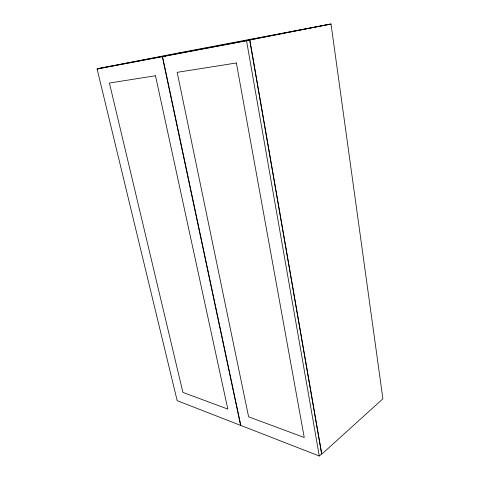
<?xml version="1.0" encoding="UTF-8"?>
<svg xmlns="http://www.w3.org/2000/svg" width="480" height="480" viewBox="0 0 480 480"><rect width="100%" height="100%" fill="white"/><g stroke="black" fill="none" stroke-linecap="round" stroke-linejoin="round"><path stroke-width="0.72" d="M162.57 56.658L240.846 425.46L319.296 456L321.612 453.906L249.696 40.2L97.104 69.012L177.18 400.674L240.588 425.358L162.306 56.712L165.666 56.058M246.684 40.512L327.912 24.588M249.828 39.918L331.014 24L382.896 398.802L321.804 454.134L249.828 39.918L99.936 68.256L181.14 52.446M249.696 40.2L246.552 40.818L319.296 456M97.104 69.012L100.086 68.43M179.148 52.824L331.014 24M155.49 75.756L109.416 83.034L182.916 392.382L227.826 409.086L155.49 75.756M236.37 62.982L177.174 72.33L248.616 416.814L304.242 437.502L236.37 62.982"/></g></svg>
